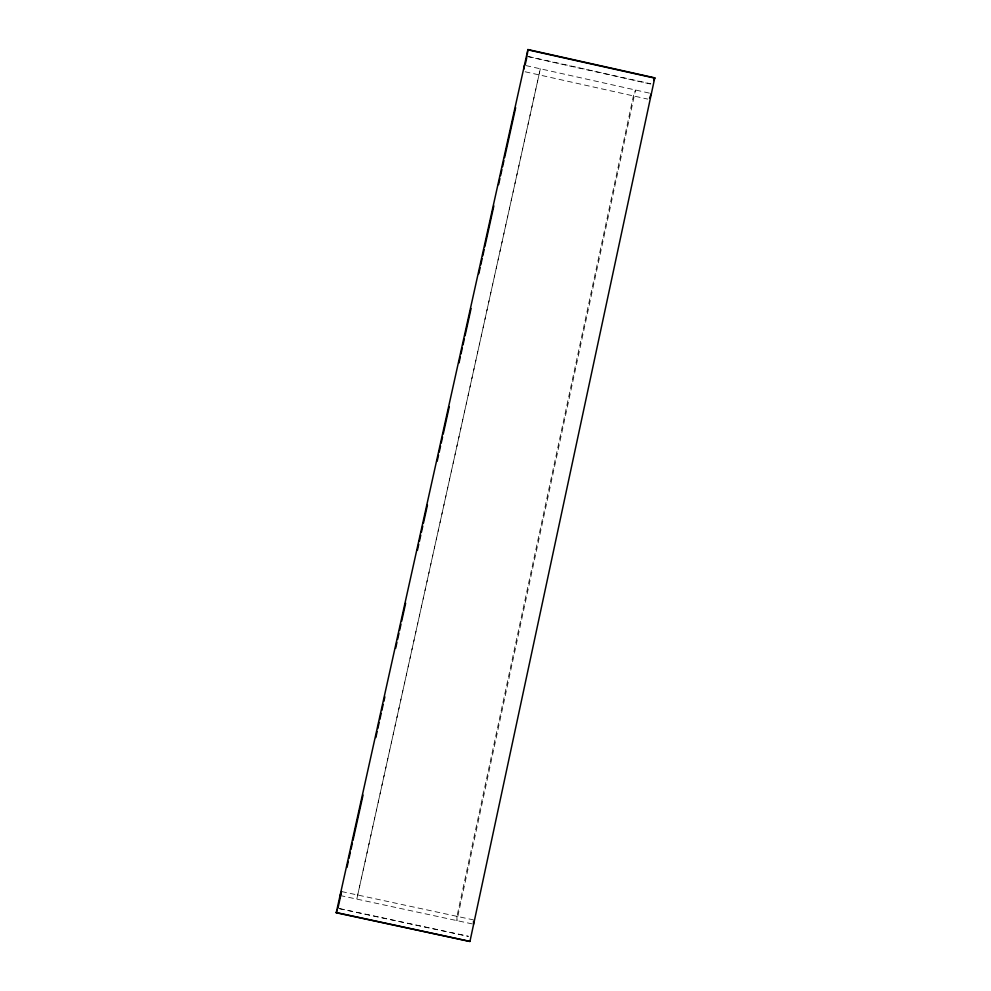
<?xml version="1.0" encoding="UTF-8"?>
<svg xmlns="http://www.w3.org/2000/svg" width="991" height="991" viewBox="0 0 991 991"><rect width="100%" height="100%" fill="white"/><g stroke="black" fill="none" stroke-linecap="round" stroke-linejoin="round"><path stroke-width="0.74" stroke-dasharray="4.96 3.72" d="M341.622 891.566L473.438 919.883M340.099 895.505L472.199 923.897M339.442 908.549L468.334 936.222M339.38 908.722L468.334 936.408M528.599 56.537L650.839 83.801M527.051 56.462L652.251 84.396M525.899 65.579L649.848 93.216M525.131 71.773L647.656 99.088M456.975 916.353L456.925 920.614L635.516 90.02L633.422 95.916L456.975 916.353M540.33 68.8L356.797 899.097L540.33 68.8"/><path stroke-width="1.49" d="M524.004 68.974L524.462 65.257M527.249 54.926L527.918 49.55L654.766 77.855L469.945 941.45L336.234 912.748L527.918 49.55M337.881 908.4L341.238 893.287M346.986 867.398L348.324 861.352M349.018 858.392L350.343 852.297M350.963 849.473L352.35 843.23M352.982 840.405L363.04 795.079M375.837 737.577L377.162 731.469M377.806 728.596L379.181 722.402M379.813 719.528L381.188 713.347M381.832 710.46L383.17 704.415M383.839 701.393L384.855 696.859M395.607 648.399L396.945 642.354M397.602 639.443L398.964 633.299M399.608 630.375L400.971 624.231M401.628 621.307L405.653 603.185M417.409 550.302L418.747 544.183M419.428 541.247L420.754 535.128M421.435 532.179L422.773 526.06M423.454 523.124L427.455 504.964M437.192 461.125L438.53 455.08M439.211 452.144L440.537 446.012M441.218 443.076L442.556 436.957M443.237 434.021L449.257 406.744M458.982 362.954L460.332 356.884M461.001 353.973L462.339 347.816M463.02 344.918L464.358 338.761M465.027 335.85L471.059 308.535M478.777 273.776L480.127 267.743M480.784 264.87L482.134 258.676M482.803 255.814L484.153 249.608M484.81 246.747L493.852 205.88M498.572 184.636L499.91 178.591M500.566 175.667L501.929 169.523M502.586 166.711L503.936 160.455M504.592 157.643L515.654 107.709M525.242 64.526L526.778 57.589M336.234 912.748L337.361 909.788M653.738 80.519L654.766 77.855M340.099 895.505L341.622 891.566M649.539 98.233L651.36 93.55M336.308 912.562L469.945 941.45M527.881 49.823L654.667 78.103M473.487 921.32L473.587 924.194"/></g></svg>
